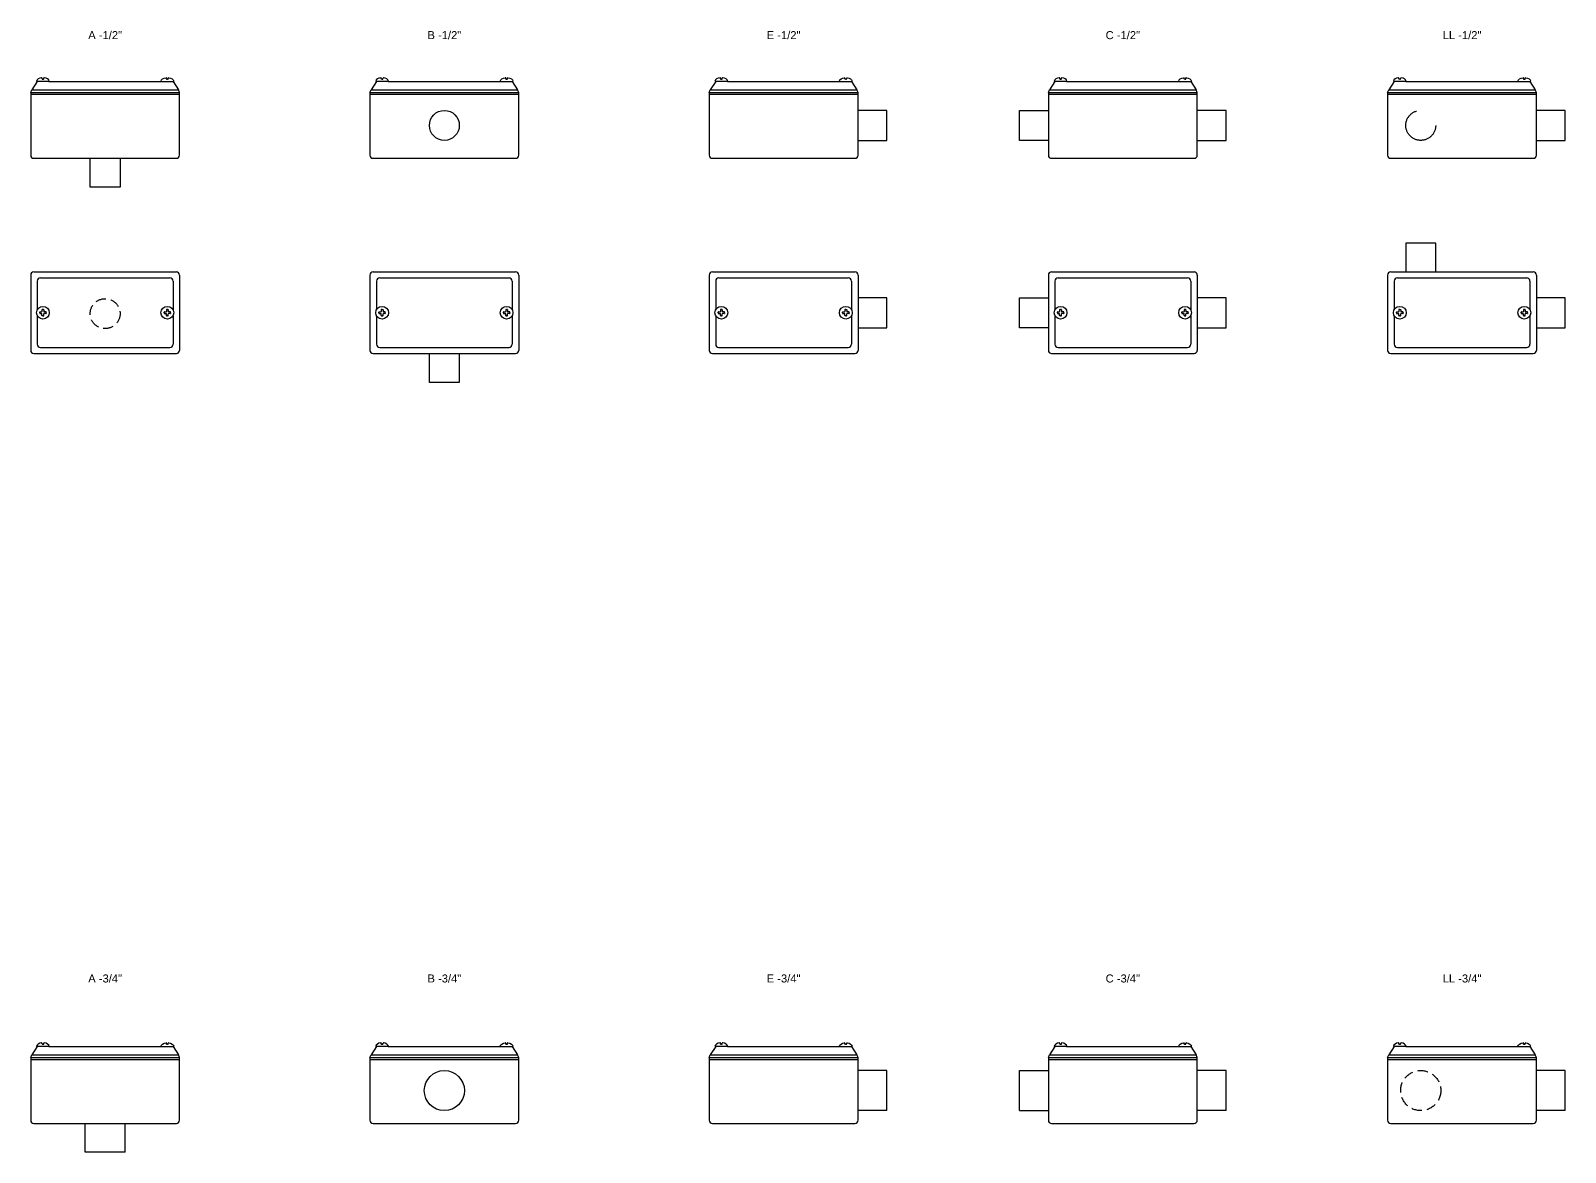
# Model space of a CAD drawing. Header units: millimetres. Extents: x -1637 to 3313, y 823 to 4086.
# Drawn here: x 188 to 1147, y 3377 to 4077 of the extents above; entities that cross this region are included whole.
import ezdxf
from ezdxf.enums import TextEntityAlignment as Align

# ---------------------------------------------------------------- set-up
doc = ezdxf.new("R2010")
doc.units = ezdxf.units.MM
doc.linetypes.add('HIDDEN', pattern=[9.525, 6.35, -3.175])
doc.layers.add('CONDULETE', color=8, linetype='Continuous')
doc.layers.add('FURO VASADO', color=251, linetype='HIDDEN')
doc.styles.get("Standard").update_dxf_attribs({"font": 'arial.ttf'})

msp = doc.modelspace()

# ---------------------------------------------------------------- linework, layer by layer
at = {"layer": 'CONDULETE'}
for p, q in [((192.32, 4045.51), (188.95, 4040.3)), ((199.62, 4045.51), (192.08, 4045.51)), ((195.33, 4047.14), (195.28, 4047.7)), ((195.85, 4046.96), (195.53, 4046.96)), ((195.85, 4046.96), (196.17, 4046.96)), ((196.37, 4047.14), (196.42, 4047.7)), ((199.62, 4045.51), (269.83, 4045.51)), ((269.83, 4045.51), (277.38, 4045.51)), ((273.09, 4047.14), (273.04, 4047.7)), ((273.61, 4046.96), (273.29, 4046.96)), ((273.61, 4046.96), (273.93, 4046.96)), ((274.12, 4047.14), (274.17, 4047.7)), ((277.13, 4045.51), (280.5, 4040.3)), ((404.23, 4045.51), (400.86, 4040.3)), ((411.53, 4045.51), (403.98, 4045.51)), ((407.24, 4047.14), (407.19, 4047.7)), ((407.75, 4046.96), (407.43, 4046.96)), ((407.75, 4046.96), (408.07, 4046.96)), ((408.27, 4047.14), (408.32, 4047.7)), ((411.53, 4045.51), (481.74, 4045.51)), ((481.74, 4045.51), (489.28, 4045.51)), ((484.99, 4047.14), (484.94, 4047.7)), ((485.51, 4046.96), (485.19, 4046.96)), ((485.51, 4046.96), (485.83, 4046.96)), ((486.03, 4047.14), (486.08, 4047.7)), ((489.04, 4045.51), (492.41, 4040.3)), ((616.13, 4045.51), (612.76, 4040.3)), ((623.43, 4045.51), (615.89, 4045.51)), ((619.14, 4047.14), (619.09, 4047.7)), ((619.66, 4046.96), (619.34, 4046.96)), ((619.66, 4046.96), (619.98, 4046.96)), ((620.18, 4047.14), (620.23, 4047.7)), ((623.43, 4045.51), (693.64, 4045.51)), ((693.64, 4045.51), (701.19, 4045.51)), ((696.89, 4047.14), (696.84, 4047.7)), ((697.41, 4046.96), (697.09, 4046.96)), ((697.41, 4046.96), (697.73, 4046.96)), ((697.93, 4047.14), (697.98, 4047.7)), ((700.94, 4045.51), (704.31, 4040.3)), ((828.04, 4045.51), (824.67, 4040.3)), ((835.34, 4045.51), (827.79, 4045.51)), ((831.04, 4047.14), (830.99, 4047.7)), ((831.56, 4046.96), (831.24, 4046.96)), ((831.56, 4046.96), (831.88, 4046.96)), ((832.08, 4047.14), (832.13, 4047.7)), ((835.34, 4045.51), (905.54, 4045.51)), ((905.54, 4045.51), (913.09, 4045.51)), ((908.8, 4047.14), (908.75, 4047.7)), ((909.32, 4046.96), (909, 4046.96)), ((909.32, 4046.96), (909.64, 4046.96)), ((909.84, 4047.14), (909.89, 4047.7)), ((912.85, 4045.51), (916.22, 4040.3)), ((1039.94, 4045.51), (1036.57, 4040.3)), ((1047.24, 4045.51), (1039.69, 4045.51)), ((1042.95, 4047.14), (1042.9, 4047.7)), ((1043.47, 4046.96), (1043.15, 4046.96)), ((1043.47, 4046.96), (1043.79, 4046.96)), ((1043.99, 4047.14), (1044.04, 4047.7)), ((1047.24, 4045.51), (1117.45, 4045.51)), ((1117.45, 4045.51), (1125, 4045.51)), ((1120.7, 4047.14), (1120.65, 4047.7)), ((1121.22, 4046.96), (1120.9, 4046.96)), ((1121.22, 4046.96), (1121.54, 4046.96)), ((1121.74, 4047.14), (1121.79, 4047.7)), ((1124.75, 4045.51), (1128.12, 4040.3)), ((188.23, 4038.64), (188.95, 4040.3)), ((188.23, 4038.64), (188.23, 3999.51)), ((188.23, 4038.64), (281.23, 4038.64)), ((188.23, 4037.51), (281.23, 4037.51)), ((188.95, 4040.3), (280.5, 4040.3)), ((281.23, 4038.64), (280.5, 4040.3)), ((281.23, 3999.51), (281.23, 4038.64)), ((400.13, 4038.64), (400.86, 4040.3)), ((400.13, 4038.64), (400.13, 3999.51)), ((400.13, 4038.64), (493.13, 4038.64)), ((400.13, 4037.51), (493.13, 4037.51)), ((400.86, 4040.3), (492.41, 4040.3)), ((493.13, 4038.64), (492.41, 4040.3)), ((493.13, 3999.51), (493.13, 4038.64)), ((612.04, 4038.64), (612.76, 4040.3)), ((612.04, 4038.64), (612.04, 3999.51)), ((612.04, 4038.64), (705.04, 4038.64)), ((612.04, 4037.51), (705.04, 4037.51)), ((612.76, 4040.3), (704.31, 4040.3)), ((705.04, 4038.64), (704.31, 4040.3)), ((705.04, 3999.51), (705.04, 4038.64)), ((823.94, 4038.64), (824.67, 4040.3)), ((823.94, 4038.64), (823.94, 3999.51)), ((823.94, 4038.64), (916.94, 4038.64)), ((823.94, 4037.51), (916.94, 4037.51)), ((824.67, 4040.3), (916.22, 4040.3)), ((916.94, 4038.64), (916.22, 4040.3)), ((916.94, 3999.51), (916.94, 4038.64)), ((1035.85, 4038.64), (1036.57, 4040.3)), ((1035.85, 4038.64), (1035.85, 3999.51)), ((1035.85, 4038.64), (1128.85, 4038.64)), ((1035.85, 4037.51), (1128.85, 4037.51)), ((1036.57, 4040.3), (1128.12, 4040.3)), ((1128.85, 4038.64), (1128.12, 4040.3)), ((1128.85, 3999.51), (1128.85, 4038.64)), ((723.04, 4027.42), (705.04, 4027.42)), ((723.04, 4008.72), (723.04, 4027.42)), ((805.94, 4008.72), (805.94, 4027.42)), ((805.94, 4027.42), (823.94, 4027.42)), ((934.94, 4027.42), (916.94, 4027.42)), ((934.94, 4008.72), (934.94, 4027.42)), ((1146.85, 4027.42), (1128.85, 4027.42)), ((1146.85, 4008.72), (1146.85, 4027.42)), ((705.04, 4008.72), (723.04, 4008.72)), ((823.94, 4008.72), (805.94, 4008.72)), ((916.94, 4008.72), (934.94, 4008.72)), ((1128.85, 4008.72), (1146.85, 4008.72)), ((190.23, 3997.51), (279.23, 3997.51)), ((225.38, 3979.51), (225.38, 3997.51)), ((244.08, 3997.51), (244.08, 3979.51)), ((402.13, 3997.51), (491.13, 3997.51)), ((614.04, 3997.51), (703.04, 3997.51)), ((825.94, 3997.51), (914.94, 3997.51)), ((1037.85, 3997.51), (1126.85, 3997.51)), ((244.08, 3979.51), (225.38, 3979.51)), ((1065.9, 3944.57), (1047.2, 3944.57)), ((1047.2, 3944.57), (1047.2, 3926.57)), ((1065.9, 3926.57), (1065.9, 3944.57)), ((188.23, 3924.57), (188.23, 3877.57)), ((190.23, 3926.57), (279.23, 3926.57)), ((192.32, 3920.78), (192.32, 3902.94)), ((194.32, 3922.78), (275.13, 3922.78)), ((277.13, 3920.78), (277.13, 3902.94)), ((281.23, 3924.57), (281.23, 3877.57)), ((400.13, 3924.57), (400.13, 3877.57)), ((402.13, 3926.57), (491.13, 3926.57)), ((404.23, 3920.78), (404.23, 3902.94)), ((406.23, 3922.78), (487.04, 3922.78)), ((489.04, 3920.78), (489.04, 3902.94)), ((493.13, 3924.57), (493.13, 3877.57)), ((612.04, 3924.57), (612.04, 3877.57)), ((614.04, 3926.57), (703.04, 3926.57)), ((616.13, 3920.78), (616.13, 3902.94)), ((618.13, 3922.78), (698.94, 3922.78)), ((700.94, 3920.78), (700.94, 3902.94)), ((705.04, 3924.57), (705.04, 3877.57)), ((823.94, 3924.57), (823.94, 3877.57)), ((825.94, 3926.57), (914.94, 3926.57)), ((828.04, 3920.78), (828.04, 3902.94)), ((830.04, 3922.78), (910.85, 3922.78)), ((912.85, 3920.78), (912.85, 3902.94)), ((916.94, 3924.57), (916.94, 3877.57)), ((1035.85, 3924.57), (1035.85, 3877.57)), ((1037.85, 3926.57), (1126.85, 3926.57)), ((1039.94, 3920.78), (1039.94, 3902.94)), ((1041.94, 3922.78), (1122.75, 3922.78)), ((1124.75, 3920.78), (1124.75, 3902.94)), ((1128.85, 3924.57), (1128.85, 3877.57)), ((194.06, 3901.64), (195.12, 3901.64)), ((195.28, 3902.87), (195.28, 3901.8)), ((195.85, 3903.07), (195.48, 3903.07)), ((195.85, 3903.07), (196.22, 3903.07)), ((196.42, 3902.87), (196.42, 3901.8)), ((197.65, 3901.64), (196.58, 3901.64)), ((271.81, 3901.64), (272.88, 3901.64)), ((273.04, 3902.87), (273.04, 3901.8)), ((273.61, 3903.07), (273.24, 3903.07)), ((273.61, 3903.07), (273.98, 3903.07)), ((274.18, 3902.87), (274.18, 3901.8)), ((275.4, 3901.64), (274.33, 3901.64)), ((405.96, 3901.64), (407.03, 3901.64)), ((407.18, 3902.87), (407.18, 3901.8)), ((407.75, 3903.07), (407.38, 3903.07)), ((407.75, 3903.07), (408.12, 3903.07)), ((408.32, 3902.87), (408.32, 3901.8)), ((409.55, 3901.64), (408.48, 3901.64)), ((483.71, 3901.64), (484.78, 3901.64)), ((484.94, 3902.87), (484.94, 3901.8)), ((485.51, 3903.07), (485.14, 3903.07)), ((485.51, 3903.07), (485.88, 3903.07)), ((486.08, 3902.87), (486.08, 3901.8)), ((487.3, 3901.64), (486.24, 3901.64)), ((617.86, 3901.64), (618.93, 3901.64)), ((619.09, 3902.87), (619.09, 3901.8)), ((619.66, 3903.07), (619.29, 3903.07)), ((619.66, 3903.07), (620.03, 3903.07)), ((620.23, 3902.87), (620.23, 3901.8)), ((621.45, 3901.64), (620.39, 3901.64)), ((695.62, 3901.64), (696.68, 3901.64)), ((696.84, 3902.87), (696.84, 3901.8)), ((697.41, 3903.07), (697.04, 3903.07)), ((697.41, 3903.07), (697.78, 3903.07)), ((697.98, 3902.87), (697.98, 3901.8)), ((699.21, 3901.64), (698.14, 3901.64)), ((723.04, 3910.42), (705.04, 3910.42)), ((723.04, 3891.72), (723.04, 3910.42)), ((805.94, 3891.72), (805.94, 3910.42)), ((805.94, 3910.42), (823.94, 3910.42)), ((829.77, 3901.64), (830.83, 3901.64)), ((830.99, 3902.87), (830.99, 3901.8)), ((831.56, 3903.07), (831.19, 3903.07)), ((831.56, 3903.07), (831.93, 3903.07)), ((832.13, 3902.87), (832.13, 3901.8)), ((833.36, 3901.64), (832.29, 3901.64)), ((907.52, 3901.64), (908.59, 3901.64)), ((908.75, 3902.87), (908.75, 3901.8)), ((909.32, 3903.07), (908.95, 3903.07)), ((909.32, 3903.07), (909.69, 3903.07)), ((909.89, 3902.87), (909.89, 3901.8)), ((911.11, 3901.64), (910.05, 3901.64)), ((934.94, 3910.42), (916.94, 3910.42)), ((934.94, 3891.72), (934.94, 3910.42)), ((1041.67, 3901.64), (1042.74, 3901.64)), ((1042.9, 3902.87), (1042.9, 3901.8)), ((1043.47, 3903.07), (1043.1, 3903.07)), ((1043.47, 3903.07), (1043.84, 3903.07)), ((1044.04, 3902.87), (1044.04, 3901.8)), ((1045.26, 3901.64), (1044.2, 3901.64)), ((1119.43, 3901.64), (1120.49, 3901.64)), ((1120.65, 3902.87), (1120.65, 3901.8)), ((1121.22, 3903.07), (1120.85, 3903.07)), ((1121.22, 3903.07), (1121.59, 3903.07)), ((1121.79, 3902.87), (1121.79, 3901.8)), ((1123.02, 3901.64), (1121.95, 3901.64)), ((1146.85, 3910.42), (1128.85, 3910.42)), ((1146.85, 3891.72), (1146.85, 3910.42)), ((192.32, 3899.21), (192.32, 3881.37)), ((193.86, 3901.07), (193.86, 3901.44)), ((193.86, 3901.07), (193.86, 3900.7)), ((194.06, 3900.5), (195.12, 3900.5)), ((195.28, 3899.28), (195.28, 3900.34)), ((195.85, 3899.08), (195.48, 3899.08)), ((195.85, 3899.08), (196.22, 3899.08)), ((196.42, 3899.28), (196.42, 3900.34)), ((197.65, 3900.5), (196.58, 3900.5)), ((197.85, 3901.07), (197.85, 3901.44)), ((197.85, 3901.07), (197.85, 3900.7)), ((271.61, 3901.07), (271.61, 3901.44)), ((271.61, 3901.07), (271.61, 3900.7)), ((271.81, 3900.5), (272.88, 3900.5)), ((273.04, 3899.28), (273.04, 3900.34)), ((273.61, 3899.08), (273.24, 3899.08)), ((273.61, 3899.08), (273.98, 3899.08)), ((274.18, 3899.28), (274.18, 3900.34)), ((275.4, 3900.5), (274.33, 3900.5)), ((275.6, 3901.07), (275.6, 3901.44)), ((275.6, 3901.07), (275.6, 3900.7)), ((277.13, 3899.21), (277.13, 3881.37)), ((404.23, 3899.21), (404.23, 3881.37)), ((405.76, 3901.07), (405.76, 3901.44)), ((405.76, 3901.07), (405.76, 3900.7)), ((405.96, 3900.5), (407.03, 3900.5)), ((407.18, 3899.28), (407.18, 3900.34)), ((407.75, 3899.08), (407.38, 3899.08)), ((407.75, 3899.08), (408.12, 3899.08)), ((408.32, 3899.28), (408.32, 3900.34)), ((409.55, 3900.5), (408.48, 3900.5)), ((409.75, 3901.07), (409.75, 3901.44)), ((409.75, 3901.07), (409.75, 3900.7)), ((483.51, 3901.07), (483.51, 3901.44)), ((483.51, 3901.07), (483.51, 3900.7)), ((483.71, 3900.5), (484.78, 3900.5)), ((484.94, 3899.28), (484.94, 3900.34)), ((485.51, 3899.08), (485.14, 3899.08)), ((485.51, 3899.08), (485.88, 3899.08)), ((486.08, 3899.28), (486.08, 3900.34)), ((487.3, 3900.5), (486.24, 3900.5)), ((487.5, 3901.07), (487.5, 3901.44)), ((487.5, 3901.07), (487.5, 3900.7)), ((489.04, 3899.21), (489.04, 3881.37)), ((616.13, 3899.21), (616.13, 3881.37)), ((617.66, 3901.07), (617.66, 3901.44)), ((617.66, 3901.07), (617.66, 3900.7)), ((617.86, 3900.5), (618.93, 3900.5)), ((619.09, 3899.28), (619.09, 3900.34)), ((619.66, 3899.08), (619.29, 3899.08)), ((619.66, 3899.08), (620.03, 3899.08)), ((620.23, 3899.28), (620.23, 3900.34)), ((621.45, 3900.5), (620.39, 3900.5)), ((621.65, 3901.07), (621.65, 3901.44)), ((621.65, 3901.07), (621.65, 3900.7)), ((695.42, 3901.07), (695.42, 3901.44)), ((695.42, 3901.07), (695.42, 3900.7)), ((695.62, 3900.5), (696.68, 3900.5)), ((696.84, 3899.28), (696.84, 3900.34)), ((697.41, 3899.08), (697.04, 3899.08)), ((697.41, 3899.08), (697.78, 3899.08)), ((697.98, 3899.28), (697.98, 3900.34)), ((699.21, 3900.5), (698.14, 3900.5)), ((699.41, 3901.07), (699.41, 3901.44)), ((699.41, 3901.07), (699.41, 3900.7)), ((700.94, 3899.21), (700.94, 3881.37)), ((828.04, 3899.21), (828.04, 3881.37)), ((829.57, 3901.07), (829.57, 3901.44)), ((829.57, 3901.07), (829.57, 3900.7)), ((829.77, 3900.5), (830.83, 3900.5)), ((830.99, 3899.28), (830.99, 3900.34)), ((831.56, 3899.08), (831.19, 3899.08)), ((831.56, 3899.08), (831.93, 3899.08)), ((832.13, 3899.28), (832.13, 3900.34)), ((833.36, 3900.5), (832.29, 3900.5)), ((833.56, 3901.07), (833.56, 3901.44)), ((833.56, 3901.07), (833.56, 3900.7)), ((907.32, 3901.07), (907.32, 3901.44)), ((907.32, 3901.07), (907.32, 3900.7)), ((907.52, 3900.5), (908.59, 3900.5)), ((908.75, 3899.28), (908.75, 3900.34)), ((909.32, 3899.08), (908.95, 3899.08)), ((909.32, 3899.08), (909.69, 3899.08)), ((909.89, 3899.28), (909.89, 3900.34)), ((911.11, 3900.5), (910.05, 3900.5)), ((911.31, 3901.07), (911.31, 3901.44)), ((911.31, 3901.07), (911.31, 3900.7)), ((912.85, 3899.21), (912.85, 3881.37)), ((1039.94, 3899.21), (1039.94, 3881.37)), ((1041.47, 3901.07), (1041.47, 3901.44)), ((1041.47, 3901.07), (1041.47, 3900.7)), ((1041.67, 3900.5), (1042.74, 3900.5)), ((1042.9, 3899.28), (1042.9, 3900.34)), ((1043.47, 3899.08), (1043.1, 3899.08)), ((1043.47, 3899.08), (1043.84, 3899.08)), ((1044.04, 3899.28), (1044.04, 3900.34)), ((1045.26, 3900.5), (1044.2, 3900.5)), ((1045.46, 3901.07), (1045.46, 3901.44)), ((1045.46, 3901.07), (1045.46, 3900.7)), ((1119.23, 3901.07), (1119.23, 3901.44)), ((1119.23, 3901.07), (1119.23, 3900.7)), ((1119.43, 3900.5), (1120.49, 3900.5)), ((1120.65, 3899.28), (1120.65, 3900.34)), ((1121.22, 3899.08), (1120.85, 3899.08)), ((1121.22, 3899.08), (1121.59, 3899.08)), ((1121.79, 3899.28), (1121.79, 3900.34)), ((1123.02, 3900.5), (1121.95, 3900.5)), ((1123.22, 3901.07), (1123.22, 3901.44)), ((1123.22, 3901.07), (1123.22, 3900.7)), ((1124.75, 3899.21), (1124.75, 3881.37)), ((705.04, 3891.72), (723.04, 3891.72)), ((823.94, 3891.72), (805.94, 3891.72)), ((916.94, 3891.72), (934.94, 3891.72)), ((1128.85, 3891.72), (1146.85, 3891.72)), ((190.23, 3875.57), (279.23, 3875.57)), ((194.32, 3879.37), (275.13, 3879.37)), ((402.13, 3875.57), (491.13, 3875.57)), ((406.23, 3879.37), (487.04, 3879.37)), ((437.28, 3857.57), (437.28, 3875.57)), ((455.98, 3875.57), (455.98, 3857.57)), ((614.04, 3875.57), (703.04, 3875.57)), ((618.13, 3879.37), (698.94, 3879.37)), ((825.94, 3875.57), (914.94, 3875.57)), ((830.04, 3879.37), (910.85, 3879.37)), ((1037.85, 3875.57), (1126.85, 3875.57)), ((1041.94, 3879.37), (1122.75, 3879.37)), ((455.98, 3857.57), (437.28, 3857.57)), ((192.32, 3442.74), (188.95, 3437.53)), ((199.62, 3442.74), (192.08, 3442.74)), ((195.33, 3444.37), (195.28, 3444.93)), ((195.85, 3444.19), (195.53, 3444.19)), ((195.85, 3444.19), (196.17, 3444.19)), ((196.37, 3444.37), (196.42, 3444.93)), ((199.62, 3442.74), (269.83, 3442.74)), ((269.83, 3442.74), (277.38, 3442.74)), ((273.09, 3444.37), (273.04, 3444.93)), ((273.61, 3444.19), (273.29, 3444.19)), ((273.61, 3444.19), (273.93, 3444.19)), ((274.12, 3444.37), (274.17, 3444.93)), ((277.13, 3442.74), (280.5, 3437.53)), ((404.23, 3442.74), (400.86, 3437.53)), ((411.53, 3442.74), (403.98, 3442.74)), ((407.24, 3444.37), (407.19, 3444.93)), ((407.75, 3444.19), (407.43, 3444.19)), ((407.75, 3444.19), (408.07, 3444.19)), ((408.27, 3444.37), (408.32, 3444.93)), ((411.53, 3442.74), (481.74, 3442.74)), ((481.74, 3442.74), (489.28, 3442.74)), ((484.99, 3444.37), (484.94, 3444.93)), ((485.51, 3444.19), (485.19, 3444.19)), ((485.51, 3444.19), (485.83, 3444.19)), ((486.03, 3444.37), (486.08, 3444.93)), ((489.04, 3442.74), (492.41, 3437.53)), ((616.13, 3442.74), (612.76, 3437.53)), ((623.43, 3442.74), (615.89, 3442.74)), ((619.14, 3444.37), (619.09, 3444.93)), ((619.66, 3444.19), (619.34, 3444.19)), ((619.66, 3444.19), (619.98, 3444.19)), ((620.18, 3444.37), (620.23, 3444.93)), ((623.43, 3442.74), (693.64, 3442.74)), ((693.64, 3442.74), (701.19, 3442.74)), ((696.89, 3444.37), (696.84, 3444.93)), ((697.41, 3444.19), (697.09, 3444.19)), ((697.41, 3444.19), (697.73, 3444.19)), ((697.93, 3444.37), (697.98, 3444.93)), ((700.94, 3442.74), (704.31, 3437.53)), ((828.04, 3442.74), (824.67, 3437.53)), ((835.34, 3442.74), (827.79, 3442.74)), ((831.04, 3444.37), (830.99, 3444.93)), ((831.56, 3444.19), (831.24, 3444.19)), ((831.56, 3444.19), (831.88, 3444.19)), ((832.08, 3444.37), (832.13, 3444.93)), ((835.34, 3442.74), (905.54, 3442.74)), ((905.54, 3442.74), (913.09, 3442.74)), ((908.8, 3444.37), (908.75, 3444.93)), ((909.32, 3444.19), (909, 3444.19)), ((909.32, 3444.19), (909.64, 3444.19)), ((909.84, 3444.37), (909.89, 3444.93)), ((912.85, 3442.74), (916.22, 3437.53)), ((1039.94, 3442.74), (1036.57, 3437.53)), ((1047.24, 3442.74), (1039.69, 3442.74)), ((1042.95, 3444.37), (1042.9, 3444.93)), ((1043.47, 3444.19), (1043.15, 3444.19)), ((1043.47, 3444.19), (1043.79, 3444.19)), ((1043.99, 3444.37), (1044.04, 3444.93)), ((1047.24, 3442.74), (1117.45, 3442.74)), ((1117.45, 3442.74), (1125, 3442.74)), ((1120.7, 3444.37), (1120.65, 3444.93)), ((1121.22, 3444.19), (1120.9, 3444.19)), ((1121.22, 3444.19), (1121.54, 3444.19)), ((1121.74, 3444.37), (1121.79, 3444.93)), ((1124.75, 3442.74), (1128.12, 3437.53)), ((188.23, 3435.87), (188.95, 3437.53)), ((188.23, 3435.87), (188.23, 3396.74)), ((188.23, 3435.87), (281.23, 3435.87)), ((188.23, 3434.74), (281.23, 3434.74)), ((188.95, 3437.53), (280.5, 3437.53)), ((281.23, 3435.87), (280.5, 3437.53)), ((281.23, 3396.74), (281.23, 3435.87)), ((400.13, 3435.87), (400.86, 3437.53)), ((400.13, 3435.87), (400.13, 3396.74)), ((400.13, 3435.87), (493.13, 3435.87)), ((400.13, 3434.74), (493.13, 3434.74)), ((400.86, 3437.53), (492.41, 3437.53)), ((493.13, 3435.87), (492.41, 3437.53)), ((493.13, 3396.74), (493.13, 3435.87)), ((612.04, 3435.87), (612.76, 3437.53)), ((612.04, 3435.87), (612.04, 3396.74)), ((612.04, 3435.87), (705.04, 3435.87)), ((612.04, 3434.74), (705.04, 3434.74)), ((612.76, 3437.53), (704.31, 3437.53)), ((705.04, 3435.87), (704.31, 3437.53)), ((705.04, 3396.74), (705.04, 3435.87)), ((823.94, 3435.87), (824.67, 3437.53)), ((823.94, 3435.87), (823.94, 3396.74)), ((823.94, 3435.87), (916.94, 3435.87)), ((823.94, 3434.74), (916.94, 3434.74)), ((824.67, 3437.53), (916.22, 3437.53)), ((916.94, 3435.87), (916.22, 3437.53)), ((916.94, 3396.74), (916.94, 3435.87)), ((1035.85, 3435.87), (1036.57, 3437.53)), ((1035.85, 3435.87), (1035.85, 3396.74)), ((1035.85, 3435.87), (1128.85, 3435.87)), ((1035.85, 3434.74), (1128.85, 3434.74)), ((1036.57, 3437.53), (1128.12, 3437.53)), ((1128.85, 3435.87), (1128.12, 3437.53)), ((1128.85, 3396.74), (1128.85, 3435.87)), ((723.04, 3427.83), (705.04, 3427.83)), ((723.04, 3402.78), (723.04, 3427.83)), ((805.94, 3427.83), (823.94, 3427.83)), ((805.94, 3402.78), (805.94, 3427.83)), ((934.94, 3427.83), (916.94, 3427.83)), ((934.94, 3402.78), (934.94, 3427.83)), ((1146.85, 3427.83), (1128.85, 3427.83)), ((1146.85, 3402.78), (1146.85, 3427.83)), ((190.23, 3394.74), (279.23, 3394.74)), ((222.2, 3376.74), (222.2, 3394.74)), ((247.25, 3376.74), (247.25, 3394.74)), ((402.13, 3394.74), (491.13, 3394.74)), ((614.04, 3394.74), (703.04, 3394.74)), ((723.04, 3402.78), (705.04, 3402.78)), ((805.94, 3402.78), (823.94, 3402.78)), ((825.94, 3394.74), (914.94, 3394.74)), ((934.94, 3402.78), (916.94, 3402.78)), ((1037.85, 3394.74), (1126.85, 3394.74)), ((1146.85, 3402.78), (1128.85, 3402.78)), ((247.25, 3376.74), (222.2, 3376.74))]:
    msp.add_line(p, q, dxfattribs=at)
for centre, radius in [((446.63, 4018.07), 9.35), ((195.85, 3901.07), 3.99), ((273.61, 3901.07), 3.99), ((407.75, 3901.07), 3.99), ((485.51, 3901.07), 3.99), ((619.66, 3901.07), 3.99), ((697.41, 3901.07), 3.99), ((831.56, 3901.07), 3.99), ((909.32, 3901.07), 3.99), ((1043.47, 3901.07), 3.99), ((1121.22, 3901.07), 3.99), ((446.63, 3415.3), 12.53)]:
    msp.add_circle(centre, radius, dxfattribs=at)
for centre, radius, start, end in [((192.08, 4045.71), 0.2, 170.96153, 270), ((195.08, 4047.68), 0.2, 5.15271, 97.00038), ((195.53, 4047.16), 0.2, 185.15271, 270), ((196.17, 4047.16), 0.2, 270, 354.84729), ((196.62, 4047.68), 0.2, 82.99962, 174.84729), ((199.62, 4045.71), 0.2, 270, 9.03847), ((269.83, 4045.71), 0.2, 170.96153, 270), ((272.84, 4047.68), 0.2, 5.15271, 97.00038), ((273.29, 4047.16), 0.2, 185.15271, 270), ((273.93, 4047.16), 0.2, 270, 354.84729), ((274.37, 4047.68), 0.2, 82.99962, 174.84729), ((277.38, 4045.71), 0.2, 270, 9.03847), ((403.98, 4045.71), 0.2, 170.96153, 270), ((406.99, 4047.68), 0.2, 5.15271, 97.00038), ((407.43, 4047.16), 0.2, 185.15271, 270), ((408.07, 4047.16), 0.2, 270, 354.84729), ((408.52, 4047.68), 0.2, 82.99962, 174.84729), ((411.53, 4045.71), 0.2, 270, 9.03847), ((481.74, 4045.71), 0.2, 170.96153, 270), ((484.74, 4047.68), 0.2, 5.15271, 97.00038), ((485.19, 4047.16), 0.2, 185.15271, 270), ((485.83, 4047.16), 0.2, 270, 354.84729), ((486.28, 4047.68), 0.2, 82.99962, 174.84729), ((489.28, 4045.71), 0.2, 270, 9.03847), ((615.89, 4045.71), 0.2, 170.96153, 270), ((618.89, 4047.68), 0.2, 5.15271, 97.00038), ((619.34, 4047.16), 0.2, 185.15271, 270), ((619.98, 4047.16), 0.2, 270, 354.84729), ((620.43, 4047.68), 0.2, 82.99962, 174.84729), ((623.43, 4045.71), 0.2, 270, 9.03847), ((693.64, 4045.71), 0.2, 170.96153, 270), ((696.65, 4047.68), 0.2, 5.15271, 97.00038), ((697.09, 4047.16), 0.2, 185.15271, 270), ((697.73, 4047.16), 0.2, 270, 354.84729), ((698.18, 4047.68), 0.2, 82.99962, 174.84729), ((701.19, 4045.71), 0.2, 270, 9.03847), ((827.79, 4045.71), 0.2, 170.96153, 270), ((830.79, 4047.68), 0.2, 5.15271, 97.00038), ((831.24, 4047.16), 0.2, 185.15271, 270), ((831.88, 4047.16), 0.2, 270, 354.84729), ((832.33, 4047.68), 0.2, 82.99962, 174.84729), ((835.34, 4045.71), 0.2, 270, 9.03847), ((905.54, 4045.71), 0.2, 170.96153, 270), ((908.55, 4047.68), 0.2, 5.15271, 97.00038), ((909, 4047.16), 0.2, 185.15271, 270), ((909.64, 4047.16), 0.2, 270, 354.84729), ((910.09, 4047.68), 0.2, 82.99962, 174.84729), ((913.09, 4045.71), 0.2, 270, 9.03847), ((1039.69, 4045.71), 0.2, 170.96153, 270), ((1042.7, 4047.68), 0.2, 5.15271, 97.00038), ((1043.15, 4047.16), 0.2, 185.15271, 270), ((1043.79, 4047.16), 0.2, 270, 354.84729), ((1044.24, 4047.68), 0.2, 82.99962, 174.84729), ((1047.24, 4045.71), 0.2, 270, 9.03847), ((1117.45, 4045.71), 0.2, 170.96153, 270), ((1120.45, 4047.68), 0.2, 5.15271, 97.00038), ((1120.9, 4047.16), 0.2, 185.15271, 270), ((1121.54, 4047.16), 0.2, 270, 354.84729), ((1121.99, 4047.68), 0.2, 82.99962, 174.84729), ((1125, 4045.71), 0.2, 270, 9.03847), ((190.23, 3999.51), 2, 180, 270), ((279.23, 3999.51), 2, 270, 0), ((402.13, 3999.51), 2, 180, 270), ((491.13, 3999.51), 2, 270, 0), ((614.04, 3999.51), 2, 180, 270), ((703.04, 3999.51), 2, 270, 0), ((825.94, 3999.51), 2, 180, 270), ((914.94, 3999.51), 2, 270, 0), ((1037.85, 3999.51), 2, 180, 270), ((1126.85, 3999.51), 2, 270, 0), ((190.23, 3924.57), 2, 90, 180), ((194.32, 3920.78), 2, 90, 180), ((275.13, 3920.78), 2, 0, 90), ((279.23, 3924.57), 2, 0, 90), ((402.13, 3924.57), 2, 90, 180), ((406.23, 3920.78), 2, 90, 180), ((487.04, 3920.78), 2, 0, 90), ((491.13, 3924.57), 2, 0, 90), ((614.04, 3924.57), 2, 90, 180), ((618.13, 3920.78), 2, 90, 180), ((698.94, 3920.78), 2, 0, 90), ((703.04, 3924.57), 2, 0, 90), ((825.94, 3924.57), 2, 90, 180), ((830.04, 3920.78), 2, 90, 180), ((910.85, 3920.78), 2, 0, 90), ((914.94, 3924.57), 2, 0, 90), ((1037.85, 3924.57), 2, 90, 180), ((1041.94, 3920.78), 2, 90, 180), ((1122.75, 3920.78), 2, 0, 90), ((1126.85, 3924.57), 2, 0, 90), ((194.06, 3901.44), 0.2, 90, 180), ((195.12, 3901.8), 0.16, 270, 0), ((195.48, 3902.87), 0.2, 90, 180), ((196.22, 3902.87), 0.2, 0, 90), ((196.58, 3901.8), 0.16, 180, 270), ((197.65, 3901.44), 0.2, 0, 90), ((271.81, 3901.44), 0.2, 90, 180), ((272.88, 3901.8), 0.16, 270, 0), ((273.24, 3902.87), 0.2, 90, 180), ((273.98, 3902.87), 0.2, 0, 90), ((274.33, 3901.8), 0.16, 180, 270), ((275.4, 3901.44), 0.2, 0, 90), ((405.96, 3901.44), 0.2, 90, 180), ((407.03, 3901.8), 0.16, 270, 0), ((407.38, 3902.87), 0.2, 90, 180), ((408.12, 3902.87), 0.2, 0, 90), ((408.48, 3901.8), 0.16, 180, 270), ((409.55, 3901.44), 0.2, 0, 90), ((483.71, 3901.44), 0.2, 90, 180), ((484.78, 3901.8), 0.16, 270, 0), ((485.14, 3902.87), 0.2, 90, 180), ((485.88, 3902.87), 0.2, 0, 90), ((486.24, 3901.8), 0.16, 180, 270), ((487.3, 3901.44), 0.2, 0, 90), ((617.86, 3901.44), 0.2, 90, 180), ((618.93, 3901.8), 0.16, 270, 0), ((619.29, 3902.87), 0.2, 90, 180), ((620.03, 3902.87), 0.2, 0, 90), ((620.39, 3901.8), 0.16, 180, 270), ((621.45, 3901.44), 0.2, 0, 90), ((695.62, 3901.44), 0.2, 90, 180), ((696.68, 3901.8), 0.16, 270, 0), ((697.04, 3902.87), 0.2, 90, 180), ((697.78, 3902.87), 0.2, 0, 90), ((698.14, 3901.8), 0.16, 180, 270), ((699.21, 3901.44), 0.2, 0, 90), ((829.77, 3901.44), 0.2, 90, 180), ((830.83, 3901.8), 0.16, 270, 0), ((831.19, 3902.87), 0.2, 90, 180), ((831.93, 3902.87), 0.2, 0, 90), ((832.29, 3901.8), 0.16, 180, 270), ((833.36, 3901.44), 0.2, 0, 90), ((907.52, 3901.44), 0.2, 90, 180), ((908.59, 3901.8), 0.16, 270, 0), ((908.95, 3902.87), 0.2, 90, 180), ((909.69, 3902.87), 0.2, 0, 90), ((910.05, 3901.8), 0.16, 180, 270), ((911.11, 3901.44), 0.2, 0, 90), ((1041.67, 3901.44), 0.2, 90, 180), ((1042.74, 3901.8), 0.16, 270, 0), ((1043.1, 3902.87), 0.2, 90, 180), ((1043.84, 3902.87), 0.2, 0, 90), ((1044.2, 3901.8), 0.16, 180, 270), ((1045.26, 3901.44), 0.2, 0, 90), ((1119.43, 3901.44), 0.2, 90, 180), ((1120.49, 3901.8), 0.16, 270, 0), ((1120.85, 3902.87), 0.2, 90, 180), ((1121.59, 3902.87), 0.2, 0, 90), ((1121.95, 3901.8), 0.16, 180, 270), ((1123.02, 3901.44), 0.2, 0, 90), ((194.06, 3900.7), 0.2, 180, 270), ((195.12, 3900.34), 0.16, 0, 90), ((195.48, 3899.28), 0.2, 180, 270), ((196.22, 3899.28), 0.2, 270, 0), ((196.58, 3900.34), 0.16, 90, 180), ((197.65, 3900.7), 0.2, 270, 0), ((271.81, 3900.7), 0.2, 180, 270), ((272.88, 3900.34), 0.16, 0, 90), ((273.24, 3899.28), 0.2, 180, 270), ((273.98, 3899.28), 0.2, 270, 0), ((274.33, 3900.34), 0.16, 90, 180), ((275.4, 3900.7), 0.2, 270, 0), ((405.96, 3900.7), 0.2, 180, 270), ((407.03, 3900.34), 0.16, 0, 90), ((407.38, 3899.28), 0.2, 180, 270), ((408.12, 3899.28), 0.2, 270, 0), ((408.48, 3900.34), 0.16, 90, 180), ((409.55, 3900.7), 0.2, 270, 0), ((483.71, 3900.7), 0.2, 180, 270), ((484.78, 3900.34), 0.16, 0, 90), ((485.14, 3899.28), 0.2, 180, 270), ((485.88, 3899.28), 0.2, 270, 0), ((486.24, 3900.34), 0.16, 90, 180), ((487.3, 3900.7), 0.2, 270, 0), ((617.86, 3900.7), 0.2, 180, 270), ((618.93, 3900.34), 0.16, 0, 90), ((619.29, 3899.28), 0.2, 180, 270), ((620.03, 3899.28), 0.2, 270, 0), ((620.39, 3900.34), 0.16, 90, 180), ((621.45, 3900.7), 0.2, 270, 0), ((695.62, 3900.7), 0.2, 180, 270), ((696.68, 3900.34), 0.16, 0, 90), ((697.04, 3899.28), 0.2, 180, 270), ((697.78, 3899.28), 0.2, 270, 0), ((698.14, 3900.34), 0.16, 90, 180), ((699.21, 3900.7), 0.2, 270, 0), ((829.77, 3900.7), 0.2, 180, 270), ((830.83, 3900.34), 0.16, 0, 90), ((831.19, 3899.28), 0.2, 180, 270), ((831.93, 3899.28), 0.2, 270, 0), ((832.29, 3900.34), 0.16, 90, 180), ((833.36, 3900.7), 0.2, 270, 0), ((907.52, 3900.7), 0.2, 180, 270), ((908.59, 3900.34), 0.16, 0, 90), ((908.95, 3899.28), 0.2, 180, 270), ((909.69, 3899.28), 0.2, 270, 0), ((910.05, 3900.34), 0.16, 90, 180), ((911.11, 3900.7), 0.2, 270, 0), ((1041.67, 3900.7), 0.2, 180, 270), ((1042.74, 3900.34), 0.16, 0, 90), ((1043.1, 3899.28), 0.2, 180, 270), ((1043.84, 3899.28), 0.2, 270, 0), ((1044.2, 3900.34), 0.16, 90, 180), ((1045.26, 3900.7), 0.2, 270, 0), ((1119.43, 3900.7), 0.2, 180, 270), ((1120.49, 3900.34), 0.16, 0, 90), ((1120.85, 3899.28), 0.2, 180, 270), ((1121.59, 3899.28), 0.2, 270, 0), ((1121.95, 3900.34), 0.16, 90, 180), ((1123.02, 3900.7), 0.2, 270, 0), ((190.23, 3877.57), 2, 180, 270), ((194.32, 3881.37), 2, 180, 270), ((275.13, 3881.37), 2, 270, 0), ((279.23, 3877.57), 2, 270, 0), ((402.13, 3877.57), 2, 180, 270), ((406.23, 3881.37), 2, 180, 270), ((487.04, 3881.37), 2, 270, 0), ((491.13, 3877.57), 2, 270, 0), ((614.04, 3877.57), 2, 180, 270), ((618.13, 3881.37), 2, 180, 270), ((698.94, 3881.37), 2, 270, 0), ((703.04, 3877.57), 2, 270, 0), ((825.94, 3877.57), 2, 180, 270), ((830.04, 3881.37), 2, 180, 270), ((910.85, 3881.37), 2, 270, 0), ((914.94, 3877.57), 2, 270, 0), ((1037.85, 3877.57), 2, 180, 270), ((1041.94, 3881.37), 2, 180, 270), ((1122.75, 3881.37), 2, 270, 0), ((1126.85, 3877.57), 2, 270, 0), ((192.08, 3442.94), 0.2, 170.96153, 270), ((195.08, 3444.91), 0.2, 5.15271, 97.00038), ((195.53, 3444.39), 0.2, 185.15271, 270), ((196.17, 3444.39), 0.2, 270, 354.84729), ((196.62, 3444.91), 0.2, 82.99962, 174.84729), ((199.62, 3442.94), 0.2, 270, 9.03847), ((269.83, 3442.94), 0.2, 170.96153, 270), ((272.84, 3444.91), 0.2, 5.15271, 97.00038), ((273.29, 3444.39), 0.2, 185.15271, 270), ((273.93, 3444.39), 0.2, 270, 354.84729), ((274.37, 3444.91), 0.2, 82.99962, 174.84729), ((277.38, 3442.94), 0.2, 270, 9.03847), ((403.98, 3442.94), 0.2, 170.96153, 270), ((406.99, 3444.91), 0.2, 5.15271, 97.00038), ((407.43, 3444.39), 0.2, 185.15271, 270), ((408.07, 3444.39), 0.2, 270, 354.84729), ((408.52, 3444.91), 0.2, 82.99962, 174.84729), ((411.53, 3442.94), 0.2, 270, 9.03847), ((481.74, 3442.94), 0.2, 170.96153, 270), ((484.74, 3444.91), 0.2, 5.15271, 97.00038), ((485.19, 3444.39), 0.2, 185.15271, 270), ((485.83, 3444.39), 0.2, 270, 354.84729), ((486.28, 3444.91), 0.2, 82.99962, 174.84729), ((489.28, 3442.94), 0.2, 270, 9.03847), ((615.89, 3442.94), 0.2, 170.96153, 270), ((618.89, 3444.91), 0.2, 5.15271, 97.00038), ((619.34, 3444.39), 0.2, 185.15271, 270), ((619.98, 3444.39), 0.2, 270, 354.84729), ((620.43, 3444.91), 0.2, 82.99962, 174.84729), ((623.43, 3442.94), 0.2, 270, 9.03847), ((693.64, 3442.94), 0.2, 170.96153, 270), ((696.65, 3444.91), 0.2, 5.15271, 97.00038), ((697.09, 3444.39), 0.2, 185.15271, 270), ((697.73, 3444.39), 0.2, 270, 354.84729), ((698.18, 3444.91), 0.2, 82.99962, 174.84729), ((701.19, 3442.94), 0.2, 270, 9.03847), ((827.79, 3442.94), 0.2, 170.96153, 270), ((830.79, 3444.91), 0.2, 5.15271, 97.00038), ((831.24, 3444.39), 0.2, 185.15271, 270), ((831.88, 3444.39), 0.2, 270, 354.84729), ((832.33, 3444.91), 0.2, 82.99962, 174.84729), ((835.34, 3442.94), 0.2, 270, 9.03847), ((905.54, 3442.94), 0.2, 170.96153, 270), ((908.55, 3444.91), 0.2, 5.15271, 97.00038), ((909, 3444.39), 0.2, 185.15271, 270), ((909.64, 3444.39), 0.2, 270, 354.84729), ((910.09, 3444.91), 0.2, 82.99962, 174.84729), ((913.09, 3442.94), 0.2, 270, 9.03847), ((1039.69, 3442.94), 0.2, 170.96153, 270), ((1042.7, 3444.91), 0.2, 5.15271, 97.00038), ((1043.15, 3444.39), 0.2, 185.15271, 270), ((1043.79, 3444.39), 0.2, 270, 354.84729), ((1044.24, 3444.91), 0.2, 82.99962, 174.84729), ((1047.24, 3442.94), 0.2, 270, 9.03847), ((1117.45, 3442.94), 0.2, 170.96153, 270), ((1120.45, 3444.91), 0.2, 5.15271, 97.00038), ((1120.9, 3444.39), 0.2, 185.15271, 270), ((1121.54, 3444.39), 0.2, 270, 354.84729), ((1121.99, 3444.91), 0.2, 82.99962, 174.84729), ((1125, 3442.94), 0.2, 270, 9.03847), ((190.23, 3396.74), 2, 180, 270), ((279.23, 3396.74), 2, 270, 0), ((402.13, 3396.74), 2, 180, 270), ((491.13, 3396.74), 2, 270, 0), ((614.04, 3396.74), 2, 180, 270), ((703.04, 3396.74), 2, 270, 0), ((825.94, 3396.74), 2, 180, 270), ((914.94, 3396.74), 2, 270, 0), ((1037.85, 3396.74), 2, 180, 270), ((1126.85, 3396.74), 2, 270, 0)]:
    msp.add_arc(centre, radius, start, end, dxfattribs=at)
for centre, start_param, end_param in [((195.85, 4045.51), 4.912545, 6.1872), ((195.85, 4045.51), 3.237578, 4.512233), ((407.75, 4045.51), 4.912545, 6.1872), ((407.75, 4045.51), 3.237578, 4.512233), ((619.66, 4045.51), 4.912545, 6.1872), ((619.66, 4045.51), 3.237578, 4.512233), ((831.56, 4045.51), 4.912545, 6.1872), ((831.56, 4045.51), 3.237578, 4.512233), ((1043.47, 4045.51), 4.912545, 6.1872), ((1043.47, 4045.51), 3.237578, 4.512233), ((195.85, 3442.74), 4.912545, 6.1872), ((195.85, 3442.74), 3.237578, 4.512233), ((407.75, 3442.74), 4.912545, 6.1872), ((407.75, 3442.74), 3.237578, 4.512233), ((619.66, 3442.74), 4.912545, 6.1872), ((619.66, 3442.74), 3.237578, 4.512233), ((831.56, 3442.74), 4.912545, 6.1872), ((831.56, 3442.74), 3.237578, 4.512233), ((1043.47, 3442.74), 4.912545, 6.1872), ((1043.47, 3442.74), 3.237578, 4.512233)]:
    msp.add_ellipse(centre, major_axis=(-3.99, 0), ratio=0.605263, start_param=start_param, end_param=end_param, dxfattribs=at)
at = {"layer": 'CONDULETE', "extrusion": (0, 0, -1)}
for centre, start_param, end_param in [((273.61, 4045.51), 3.237578, 4.512233), ((273.61, 4045.51), 4.912545, 6.1872), ((485.51, 4045.51), 3.237578, 4.512233), ((485.51, 4045.51), 4.912545, 6.1872), ((697.41, 4045.51), 3.237578, 4.512233), ((697.41, 4045.51), 4.912545, 6.1872), ((909.32, 4045.51), 3.237578, 4.512233), ((909.32, 4045.51), 4.912545, 6.1872), ((1121.22, 4045.51), 3.237578, 4.512233), ((1121.22, 4045.51), 4.912545, 6.1872), ((273.61, 3442.74), 3.237578, 4.512233), ((273.61, 3442.74), 4.912545, 6.1872), ((485.51, 3442.74), 3.237578, 4.512233), ((485.51, 3442.74), 4.912545, 6.1872), ((697.41, 3442.74), 3.237578, 4.512233), ((697.41, 3442.74), 4.912545, 6.1872), ((909.32, 3442.74), 3.237578, 4.512233), ((909.32, 3442.74), 4.912545, 6.1872), ((1121.22, 3442.74), 3.237578, 4.512233), ((1121.22, 3442.74), 4.912545, 6.1872)]:
    msp.add_ellipse(centre, major_axis=(3.99, 0), ratio=0.605263, start_param=start_param, end_param=end_param, dxfattribs=at)
at = {"layer": 'FURO VASADO', "linetype": 'HIDDEN', "ltscale": 6.5}
msp.add_circle((1056.55, 4018.07), 9.35, dxfattribs=at)
at = {"layer": 'FURO VASADO', "linetype": 'HIDDEN'}
for centre, radius in [((234.73, 3900.5), 9.35), ((1056.55, 3415.3), 12.53)]:
    msp.add_circle(centre, radius, dxfattribs=at)

# ---------------------------------------------------------------- texts
at = {"color": 1}
for s, p in [('A -1/2"', (234.73, 4074.55)), ('B -1/2"', (446.63, 4074.55)), ('E -1/2"', (658.54, 4074.55)), ('C -1/2"', (870.44, 4074.55)), ('LL -1/2"', (1082.35, 4074.55)), ('A -3/4"', (234.73, 3485.4)), ('B -3/4"', (446.63, 3485.4)), ('E -3/4"', (658.54, 3485.4)), ('C -3/4"', (870.44, 3485.4)), ('LL -3/4"', (1082.35, 3485.4))]:
    msp.add_text(s, height=5, dxfattribs=at).set_placement(p, align=Align.MIDDLE)

doc.saveas('drawing.dxf')
